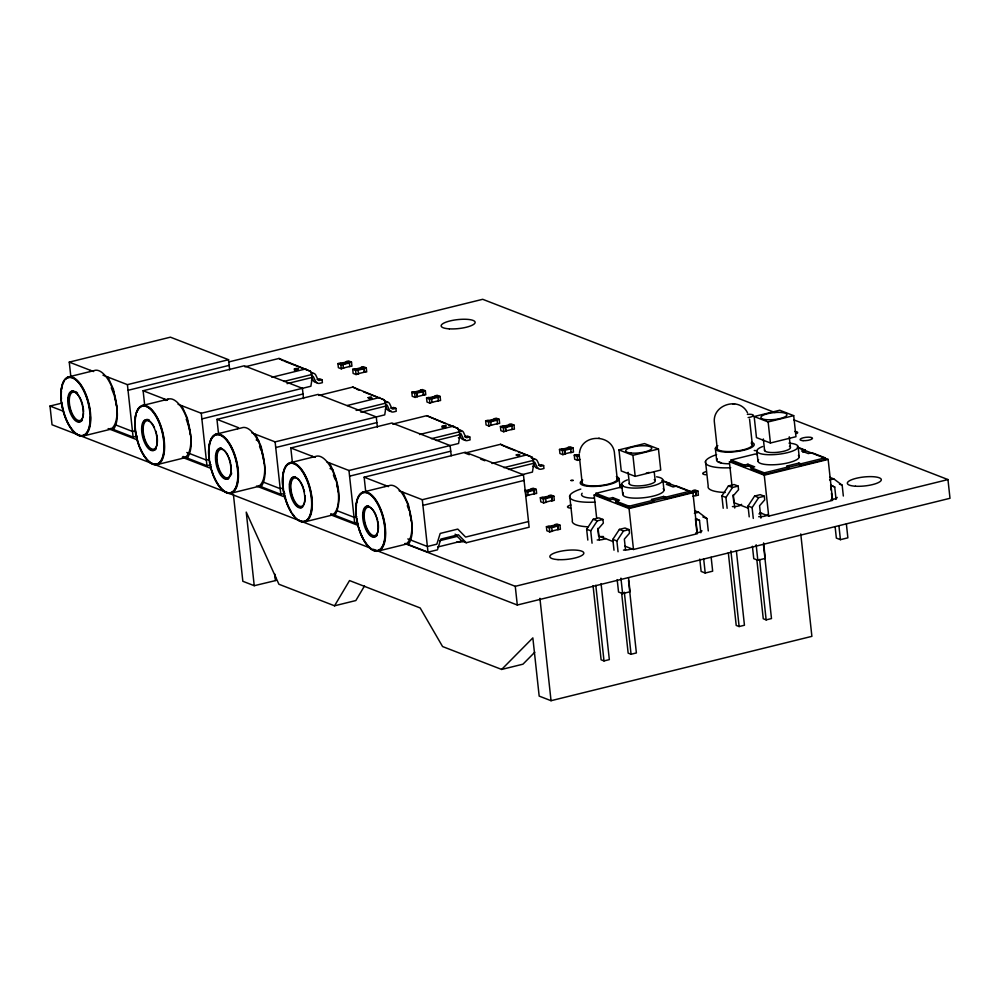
<?xml version="1.0" encoding="UTF-8"?>
<svg xmlns="http://www.w3.org/2000/svg" width="1000" height="1000" viewBox="0 0 1000 1000"><rect width="100%" height="100%" fill="white"/><g stroke="black" fill="none" stroke-linecap="round" stroke-linejoin="round"><path stroke-width="1.5" d="M356.3 369.5L357.612 369.15L356.763 369.25M244.938 366.85L279 358.45L310.487 371.3L312.262 377.425L310.875 386.25L301.988 388.438M318.788 395.462L352.85 387.062L384.338 399.925L386.112 406.037L384.725 414.862L275.113 441.887L251.912 432.887M392.638 424.075L426.712 415.675L458.188 428.537L459.963 434.65L458.575 443.475L348.963 470.5L326.987 461.975M469.263 454.7L465.012 453.062L500.562 444.288L532.038 457.15L533.825 463.263L532.425 472.088L522.062 474.65M579.487 452.987C581.538 432.863 613.787 433.85 614.538 454.1L617.275 479.25M275.1 574.45L275.763 580.538L254.237 585.7L246.238 512.112L278.913 584.25L334.538 605.8L349.538 580.575L420.175 607.95L442.575 646.55L501.65 669.438L522.95 664.188L534.775 652.225M364.513 585.95L355.838 600.55L334.538 605.8M587.825 540.075L586.65 529.237L593.225 519.275L598.862 517.875L602.938 519.45L603.325 523.088L598.175 528.975L599.35 539.812M592.062 543.2L590.725 530.812L597.288 520.85L602.938 519.45M614 550.212L612.825 539.375L619.388 529.412L625.037 528.013L629.1 529.6L629.5 533.225L624.35 539.113L625.525 549.95M618.062 551.788L616.888 540.95L623.462 530.988L629.1 529.6M723.213 508.263L721.875 495.887L728.438 485.913L734.087 484.525L738.15 486.1L738.55 489.725L733.4 495.625L734.737 508.013M727.125 508.3L725.938 497.463L732.513 487.488L738.15 486.1M749.212 516.862L748.037 506.025L754.613 496.05L760.25 494.663L764.325 496.238L764.712 499.862L759.562 505.763L760.913 518.15M753.288 518.438L752.113 507.6L758.675 497.625L764.325 496.238M434.15 397.625L432.863 397.8L434.175 397.55M89.85 371.45L90.738 370.45M113.513 429.513C119.7 419.688 117.175 406.838 114.4 396.213M163.7 400.062L164.587 399.062M187.362 458.125C194.262 446.425 190.675 431.3 186.238 419.25M237.55 428.675L238.438 427.675L216.962 419.35L218.575 434.15M261.212 486.737C267.625 476.488 264.7 463.162 261.775 452.163M311.4 457.287L312.3 456.287M335.062 515.35C343.088 499.075 337.537 478.363 329.425 462.925M384.738 486.512L385.625 485.513M408.4 544.575C414.375 535.163 412.212 522.812 409.625 512.562M501.65 669.438L532.85 637.9L539.175 696.1L551.038 700.7L811.888 636.35L800.763 533.938M344.762 362.912C343.275 364.288 347.475 362.8 344.475 363.55M359.538 368.625C360.288 369.988 359.825 368.413 358.212 368.9M418.625 391.525C419.325 392.95 419.038 391.225 417.4 391.838M492.475 420.138C493.05 421.65 493.113 419.688 491.312 420.462M507.238 425.863C505.625 427.175 509.95 425.725 507.062 426.512M529.462 490.8C528.7 489.338 529.188 491.163 530.55 490.475M547.163 497.025C547.7 498.475 547.712 496.725 546.087 497.312M578.7 455.475L577.863 455.3L578.65 455.425M294.387 370.225C306.175 367.212 288.337 368.787 296.275 369.588M442.088 427.45C453.875 424.438 436.037 426.012 443.975 426.812M445.988 427.525L444.2 426.838M362.575 368.5L360.938 368.288M421.65 391.4L420.012 391.175M436.425 397.125L434.787 396.9M495.55 419.988L493.862 419.787M569.362 448.625L567.725 448.4M548.562 496.675L550.237 496.887M341.95 363.587L342.837 363.438L341.987 363.525M504.425 426.538L506.087 426.763L504.462 426.475M532.375 490.087L531.425 490.262L532.238 490.188M556.125 525.9L555.188 526.062L556 525.988M432.3 397.562L433.387 397.238L432.238 397.575M506.15 426.175L507.413 425.838L507.05 426.45M692.425 492.25L691.15 492.638L691.462 491.975M550.725 526.525L551.825 526.95M345.6 362.65L346.712 362.375M508.075 425.6L509.275 425.312M567.087 448.512L568.413 448.212L567.1 448.525M527.375 491.325L528.688 491.037M547.925 496.788L549.113 496.488M356.725 369.312L358.387 369.538L356.613 369.55M361.575 368.088L360.45 368.4M420.712 391L419.525 391.3M430.575 397.925L431.463 397.775L430.613 397.863M494.5 419.637L493.375 419.913M563.4 449.4L564.388 449.275L563.55 449.363M526.5 490.95L528.062 491.15M368.812 398.525L372.388 398.45M70.862 376.925L69.262 362.125L170.413 337.175L228.562 359.7L229.675 369.938M67.825 377.088L94.113 370.6A30.5 13.35 76.1 0 1 114.663 395.112A30.5 13.35 76.1 0 1 110.162 429.363L83.875 435.85M102.987 375.188L127.413 384.65L228.562 359.7M370.45 548.125L52.038 424.762L50 406.05L62.1 403.062M228.525 362L482.7 299.3L774.95 412.537M128.025 390.312L229.175 365.363M144.725 405.538L143.112 390.737L244.262 365.788L302.413 388.312L303.525 398.55M141.675 405.7L167.963 399.212M271.863 377.287L305.925 368.875M343.925 367.875L341.287 368.812L338.387 367.688L337.938 363.587L340.062 363.062L342.975 364.2L343.387 368.013L349.775 366.438L349.363 362.625L346.45 361.488L348.587 360.962L351.488 362.088L351.938 366.188L349.237 366.562M337.938 363.587L340.85 364.725L342.975 364.2M349.363 362.625L351.488 362.088M283.775 381.45L311.95 374.5M287.05 383.638L312.262 377.425M352.713 369.312L354.837 368.787L357.75 369.913L358.725 373.875L356.062 374.538L353.15 373.413L352.713 369.312L355.613 370.438L357.75 369.913M317.113 379.487L319.75 378.837L322.075 379.738L322.388 382.663L319.688 383.325A4.662 4 -68.8 0 1 315.538 381.3L313.5 376.912A1.625 1.388 -68.8 0 0 312.05 376.2M366.262 367.812L363.35 366.688L361.225 367.212L364.137 368.338L366.262 367.812L366.712 371.912L363.938 372.25M364.087 368.7L357.7 370.275L354.963 369.212L361.35 367.638L364.087 368.7L364.55 372.15L364.137 368.338M322.075 379.738L319.225 380.425A1.6 1.375 -68.8 0 1 318.012 379.825L315.7 374.938A4.675 4.013 -68.8 0 0 312.15 373.188L311.8 373.263M358.075 373.7L364.012 372.287M178.062 404.275L201.262 413.263L302.413 388.312M135.2 430.775L132.5 431.438L115.8 424.975M201.875 418.925L303.025 393.975M110.662 428.4L133.112 437.1L137.162 436.1M216.962 419.35L318.113 394.4L376.262 416.925L377.375 427.163M215.525 434.312L241.812 427.825A30.5 13.35 76.1 0 1 262.362 452.337A30.5 13.35 76.1 0 1 257.863 486.587L231.575 493.075M347.188 405.538L379.775 397.488M417.688 396.463L415.138 397.425L412.238 396.3L411.788 392.212L413.913 391.688L416.825 392.812L417.238 396.625L423.625 395.05L423.212 391.238L420.312 390.1L422.438 389.575L425.337 390.712L425.788 394.8L423.013 395.15M411.788 392.212L414.7 393.338L416.825 392.812M423.212 391.238L425.337 390.712M423.175 391.587L420.438 390.525L414.05 392.1L416.788 393.162L423.175 391.587L423.625 395.05M356.138 410.425L385.8 403.113M360.9 412.25L386.112 406.037M432.537 402.212L429.913 403.15L427 402.025L426.562 397.925L428.688 397.4L431.6 398.537L432.013 402.35L438.4 400.763L437.987 396.95L435.075 395.825L437.2 395.3L440.112 396.425L440.562 400.525L437.863 400.9M157.725 464.462L184.013 457.975M428.812 397.825L435.2 396.25L437.95 397.312L431.562 398.888M426.562 397.925L429.462 399.062L431.6 398.537M437.987 396.95L440.112 396.425M385.9 404.812A1.625 1.388 -68.8 0 1 387.35 405.525L389.387 409.913A4.662 4 -68.8 0 0 393.537 411.938L396.238 411.275L395.925 408.35L393.075 409.038A1.6 1.375 -68.8 0 1 391.863 408.45L389.55 403.55A4.675 4.013 -68.8 0 0 386 401.812L385.65 401.875M209.05 459.387L206.35 460.05L186.788 452.475M275.725 447.537L376.875 422.587M183.088 456.463L206.962 465.712L211.012 464.712M292.425 462.762L290.812 447.962L391.962 423.013L450.112 445.538L451.225 455.775M289.375 462.925L315.663 456.438A30.5 13.35 76.1 0 1 336.225 480.95A30.5 13.35 76.1 0 1 331.712 515.2L305.425 521.688M419.562 434.513L453.638 426.1M491.538 425.075L488.988 426.037L486.087 424.913L485.637 420.825L487.775 420.3L490.675 421.425L491.087 425.238L497.475 423.663L497.062 419.85L494.162 418.725L496.287 418.2L499.2 419.325L499.637 423.413L496.95 423.787M487.9 420.712L494.288 419.137L497.025 420.2L490.637 421.775M485.637 420.825L488.55 421.95L490.675 421.425M497.062 419.85L499.2 419.325M431.475 438.675L459.65 431.725M436.238 440.5L459.963 434.65M506.312 430.8L503.762 431.763L500.85 430.637L500.412 426.55L502.537 426.012L505.45 427.15L505.863 430.962L505.412 427.5L511.8 425.925L509.062 424.862L502.675 426.438M500.412 426.55L503.312 427.675L505.45 427.15M513.962 425.05L511.062 423.913L508.925 424.438L511.838 425.575L513.962 425.05L514.412 429.137L511.637 429.487M459.75 433.425A1.625 1.388 -68.8 0 1 461.2 434.137L463.237 438.525A4.662 4 -68.8 0 0 467.388 440.55L470.1 439.888L469.775 436.962L466.925 437.65A1.6 1.375 -68.8 0 1 465.712 437.062L463.413 432.163A4.675 4.013 -68.8 0 0 459.862 430.425L459.5 430.487M505.775 430.925L512.25 429.387L511.838 425.575M282.9 488L280.2 488.675L263.5 482.2M349.588 476.163L450.725 451.2M258.363 485.637L280.812 494.325L284.862 493.325M365.75 491.987L364.15 477.188L465.3 452.238L523.45 474.762L529.138 527.212L466.225 542.737L461.863 541.05L455.125 534.163M362.713 492.15L389 485.662A30.5 13.35 76.1 0 1 409.55 510.175A30.5 13.35 76.1 0 1 405.05 544.425L378.762 550.913M491.938 463.488L527.487 454.725M559.487 449.438L561.625 448.913L564.525 450.037L565.513 454L562.85 454.65L559.938 453.525L559.487 449.438L562.4 450.562L564.525 450.037M561.75 449.325L568.138 447.75L570.875 448.812L564.487 450.387L564.95 453.85M570.913 448.462L573.05 447.938L573.488 452.025L570.825 452.688L570.913 448.462L568.013 447.337L570.138 446.812L573.05 447.938M503.837 467.65L533.5 460.337M564.862 453.812L571.337 452.275M508.612 469.475L533.825 463.263M580.163 459.412L577.612 460.375L574.712 459.25L574.263 455.163L576.388 454.637L579.3 455.763L582.1 482.587M576.525 455.05L579.075 454.425M574.263 455.163L577.175 456.287L579.3 455.763M533.6 462.038A1.625 1.388 -68.8 0 1 535.05 462.75L537.087 467.137A4.662 4 -68.8 0 0 541.237 469.162L543.95 468.5L543.625 465.575L540.775 466.262A1.6 1.375 -68.8 0 1 539.562 465.675L537.263 460.775A4.675 4.013 -68.8 0 0 533.713 459.038L533.362 459.1M618.962 449.9L644.513 443.6L658.462 449L660.75 470.062L635.2 476.362L621.25 470.95L618.962 449.9L632.913 455.312L658.462 449M754.175 416.538L779.725 410.238L793.688 415.65L795.975 436.7L770.425 443L756.462 437.6L754.175 416.538L768.138 421.95L793.688 415.65M399.087 490.725L422.3 499.712L523.45 474.762M356.75 516.613L354.05 517.288L337.35 510.812M422.912 505.375L524.062 480.425M330.8 513.7L354.663 522.95L357.362 522.275M524.913 490.75L531.3 489.175L534.038 490.238L534.487 493.7L534.075 489.888L531.175 488.762L533.3 488.237L536.213 489.363L536.65 493.462L533.875 493.8M534.487 493.7L528.1 495.275L527.688 491.463L525.562 491.987L526 496.087L528.638 495.15M534.075 489.888L536.213 489.363M527.65 491.812L534.038 490.238M540.325 497.713L542.463 497.188L545.363 498.312L546.35 502.275L543.688 502.938L540.775 501.812L540.325 497.713L543.237 498.837L545.363 498.312M551.75 496.737L553.888 496.213L554.325 500.312L551.663 500.962L551.75 496.737L548.85 495.613L550.975 495.087L553.888 496.213M551.712 497.088L545.325 498.663L542.587 497.612L548.975 496.025L551.712 497.088L552.175 500.55M552.087 500.525L545.788 502.125M618.275 501.287L612.9 499.212L609.312 500.1L596.05 494.963L595.875 493.338L620.15 487.35L622.112 488.1M752.15 467.413L748.125 465.85L744.525 466.737L731.263 461.6L731.087 459.975L755.362 453.988L757.325 454.75M596.625 517.762L594.15 495.025L597.125 494.288M595.875 493.338L609.125 498.475L612.725 497.587L619.438 500.188L615.837 501.075L616.013 502.7L629.275 507.837L653.55 501.85L653.375 500.213L651.413 499.462L663.7 496.425L665.662 497.188L689.938 491.2L690.113 492.825L665.837 498.812L663.875 498.05L652.95 500.75M670.15 485.087L669.963 483.462L666.363 484.35L673.075 486.95L676.675 486.062L689.938 491.2M731.087 459.975L744.35 465.112L747.95 464.225L754.663 466.825L751.062 467.713L751.237 469.338L764.5 474.475L788.775 468.488L788.587 466.863L786.625 466.1L798.913 463.075L800.875 463.825L825.15 457.837L825.337 459.462L801.05 465.462L799.087 464.7L788.175 467.388M802.962 452.325L805.362 451.725L805.188 450.1L801.587 450.988L808.3 453.587L811.9 452.7L825.15 457.837M439.513 540.75L457.275 536.362M528.525 521.55L465.613 537.075L457.788 529.087L440.2 533.438L436.838 544.175L427.375 546.5L407.825 538.925M437.638 547.025L461.863 541.05M405.55 543.475L428 552.163L437.463 549.837L440.812 539.1L458.4 534.75L466.225 542.737M615.837 501.075L629.1 506.213L653.375 500.213M751.062 467.713L764.312 472.85L788.587 466.863M546.413 526.675L548.55 526.15L551.45 527.275L552.425 531.237L549.763 531.888L546.862 530.763L546.413 526.675L549.325 527.8L552.45 526.838L551.275 527.137M689.212 491.887L693.037 490.95L695.788 492.013L696.237 495.475L695.825 491.662L692.925 490.525L695.05 490L697.962 491.125L698.4 495.225L695.625 495.562M692.312 492.3L690.288 492.238L691.388 491.912M559.975 525.175L557.062 524.05L554.938 524.575L557.837 525.7L559.975 525.175L560.413 529.263L557.638 529.612M695.825 491.662L697.962 491.125M557.8 526.05L551.413 527.625L548.663 526.562L555.05 524.987L557.8 526.05L558.25 529.513L557.837 525.7M594.15 495.025L629.05 508.537L695.788 492.013M732.013 485.925L729.375 461.662L764.262 475.188L828.15 459.425L832.6 500.363L768.713 516.125L759.987 512.737M558.162 529.475L551.862 531.087M692.962 496.225L696.15 495.438M694.375 513.3L698.612 512.25L706.938 518.55L708.288 530.925M829.587 479.938L833.825 478.9L842.163 485.188L843.337 496.025M624.775 546.1L633.488 549.475L697.375 533.713L692.925 492.775L662.4 480.95M404.762 543.5L515.262 586.312L947.962 479.575L950 498.288L517.3 605.025L373.363 549.263M699.788 559.062L701.137 571.438L705.212 573.025L712.663 571.175L711.15 557.25M835.175 527.25L836.35 538.088L840.425 539.663L847.875 537.825L846.363 523.888M617.188 579.625L618.538 592.013L622.612 593.587L630.062 591.75L628.55 577.825M752.412 546.275L753.763 558.663L757.825 560.237L765.275 558.4L763.6 542.913M728.325 552.812L736.213 625.425L739.125 626.55L744.45 625.237L736.363 550.8M756.862 559.825L763.263 618.75L766.162 619.888L771.488 618.562L763.438 544.412M593.05 585.65L601.112 659.8L604.012 660.925L609.338 659.613L601.087 583.625M621.587 592.65L628.15 653.125L631.062 654.25L636.388 652.938L628.5 580.337M390.75 408.137L393.6 407.45L395.925 408.35M464.6 436.75L467.45 436.062L469.775 436.962M538.45 465.363L541.3 464.675L543.625 465.575M517.5 455.513C524.888 453.738 511.438 454.663 517.825 455.438M343.612 363.237L344.938 362.887L344.575 363.5M510.312 425.7L508.638 425.513M296.5 369.6L297.562 369.575M518.05 455.45L519.562 455.475M747.513 412.812C739.463 396.087 711.612 404.613 714.475 423.062L717.212 448.212M734.587 403.9L732.65 403.738M598.75 438.212L599.475 438.275M793.85 419.862L947.962 479.575M797.225 447.025L805.188 450.1M797.613 447.6L828.15 459.425M829.75 477.325L833.825 478.9M839.45 484.137L842.163 485.188M836.05 499.412L834.712 487.025L830.638 485.45L831.137 490.1M718.425 461.675L721.338 462.8M728.438 485.913L732.513 487.488M754.613 496.05L758.675 497.625M721.875 495.887L725.938 497.463M748.037 506.025L752.113 507.6M748.363 508.237L733.825 502.6L733 495.025M662.013 480.375L669.963 483.462M346.3 362.525L347.85 362.762L346.163 362.562M361.075 368.25L362.075 368.638M420.163 391.138L421.15 391.525M434.925 396.863L435.925 397.25M494.012 419.75L495 420.138M508.775 425.475L509.775 425.863M567.863 448.363L568.85 448.75M694.538 510.675L698.612 512.25M702.875 516.962L706.938 518.55M700.837 532.775L699.488 520.388L695.425 518.812L696.938 532.737M284.163 361.1L310.487 371.3M356.625 389.188L359.4 390.262M363.562 391.863L377.413 397.238M381.562 398.85L384.338 399.925M445.725 423.7L426.712 415.675M448.488 424.775L458.188 428.537M505.712 446.95L515.413 450.7M518.188 451.775L532.038 457.15M480.6 459.1L484.85 460.75M524.788 490.337L527.688 491.463M593.225 519.275L597.288 520.85M619.388 529.412L623.462 530.988M586.65 529.237L590.725 530.812M612.825 539.375L616.888 540.95M613.138 541.587L598.6 535.962L597.775 528.375M69.262 362.125L93.588 371.55M143.112 390.737L167.438 400.163M290.812 447.962L315.138 457.388M364.15 477.188L388.475 486.613M256.2 439.975L259.037 441.075M330.05 468.587L332.887 469.688M50 406.05L63.087 411.112M108.162 428.575L137.238 439.85M182.312 457.312L211.388 468.575M256.462 486.037L285.538 497.3M330.613 514.763L358.237 525.475M254.237 585.7L242.838 581.287L233.4 494.387M831.025 485.163L834.712 487.025M695.812 518.513L699.488 520.388M500.562 444.288L504.338 446.413M352.85 387.062L355.375 388.475M279 358.45L282.775 360.575M402.762 492.15L408.338 504.338L411.438 521.087M255.575 434.312L261.163 446.5L264.25 463.263M181.725 405.7L187.3 417.887L190.4 434.65M107.875 377.088L113.45 389.275L116.55 406.025M461.25 431.587L461.075 431.262A4.675 4.013 -68.8 0 0 457.95 429.487M533.75 464.05L534.763 466.238A4.662 4 -68.8 0 0 538.5 468.35M459.387 434.338L460.913 437.625A4.662 4 -68.8 0 0 465.062 439.65M385.538 405.725L387.062 409.012A4.662 4 -68.8 0 0 391.213 411.037M311.675 377.113L313.2 380.4A4.662 4 -68.8 0 0 316.938 382.5M407.275 505.7L408.95 509.988M333.387 475.037L335.062 479.338M259.538 446.425L261.212 450.725M111.275 387.762L114.062 394.925M336.625 484.625L337.625 488.475M749.55 419.125L752.375 444.875M838.913 525.725L840.425 539.663M831.475 493.188L832.15 499.387M800.875 463.825L801.05 465.462M798.112 446.662L799.2 456.737M798.913 463.075L799.087 464.7M789.262 436.812L790.375 447.038M768.138 421.95L770.425 443M763.337 438.95L764.613 450.65M764.312 472.85L764.5 474.475M764.262 475.188L768.713 516.125M756.875 451.025L757.962 461.1M759.6 559.4L766.162 619.888M747.95 464.225L748.125 465.85M756.15 544.75L757.825 560.237M744.35 465.112L744.525 466.737M730.9 550.85L739.125 626.55M715.387 448.575L716.65 460.275M705.512 461.362L708.188 486.025A31.1 8.213 -6.2 0 0 725.212 492.475M703.7 559.087L705.212 573.025M665.662 497.188L665.837 498.812M662.887 480.025L663.988 490.1M663.7 496.425L663.875 498.05M654.2 471.625L655.15 480.4M632.913 455.312L635.2 476.362M628.125 472.312L629.388 484M629.1 506.213L629.275 507.837M629.05 508.537L633.488 549.475M621.65 484.375L622.75 494.45M619.1 478.888L620.05 487.663M624.325 592.225L631.062 654.25M612.725 497.587L612.9 499.212M620.925 578.112L622.612 593.587M609.125 498.475L609.312 500.1M595.788 585.225L604.012 660.925M577.175 456.287L577.612 460.375M569.7 495.775L572.375 520.425A31.1 8.213 -6.2 0 0 587.962 526.825M562.4 450.562L562.85 454.65M549.325 527.8L549.763 531.888M543.237 498.837L543.688 502.938M539.913 598.288L551.038 700.7M503.312 427.675L503.762 431.763M515.262 586.312L517.3 605.025M488.55 421.95L488.988 426.037M429.462 399.062L429.913 403.15M416.788 393.162L417.163 396.587M414.7 393.338L415.138 397.425M422.3 499.712L428 552.163M355.613 370.438L356.062 374.538M340.85 364.725L341.287 368.812M348.963 470.5L354.663 522.95M275.113 441.887L280.812 494.325M274.862 574.312L275.538 580.45M201.262 413.263L206.962 465.712M127.413 384.65L133.112 437.1M338.088 490.525L338.1 491.875M570.662 508.1A6.713 1.775 -6.2 0 1 570.938 504.988M705.888 474.738A6.713 1.775 -6.2 0 1 706.162 471.625M462.812 541.613A4.275 1.125 -6.2 0 1 457.05 541.75M741.637 504.325A6.1 1.613 -6.2 0 1 732.412 506.6M767.913 514.438A6.1 1.613 -6.2 0 1 758.688 516.712M758.938 513.888A6.1 1.613 -6.2 0 1 761.988 513.375M837.175 497.388A6.1 1.613 -6.2 0 1 830.962 499.6M794.737 431.463A6.225 1.638 -6.2 0 1 796.8 433.525M747.362 414.375A6.225 1.638 -6.2 0 1 753.388 415.312A6.225 1.638 -6.2 0 1 748.125 417.575M605.525 538.575A6.1 1.613 -6.2 0 1 597.2 539.963M600.5 536.625A6.1 1.613 -6.2 0 1 603.513 536.55M631.8 548.688A6.1 1.613 -6.2 0 1 623.462 550.075M701.95 530.75A6.1 1.613 -6.2 0 1 695.75 532.95M594.888 502.125A31.1 8.213 -6.2 0 1 570.55 498.55A31.1 8.213 -6.2 0 1 580.8 489.075M620.037 485.075A31.1 8.213 -6.2 0 1 623.013 485.513M730.7 467.725A31.1 8.213 -6.2 0 1 706.363 464.137A31.1 8.213 -6.2 0 1 716.612 454.663M754.25 450.5A31.1 8.213 -6.2 0 1 757.387 450.875M663.188 488.75A20.738 5.475 -6.2 0 1 643.725 497.738A20.738 5.475 -6.2 0 1 623.35 492.962M649.075 472.413A13.088 3.45 -6.2 0 1 646.15 473.175M654.225 479.625A13.088 3.45 -6.2 0 1 644.15 485.45A13.088 3.45 -6.2 0 1 629.338 483.1M656.6 476.8A20.738 5.475 -6.2 0 1 657.113 484.525A20.738 5.475 -6.2 0 1 627.95 487.612A20.738 5.475 -6.2 0 1 627.438 479.875M533.862 466.3A4.662 4 -68.8 0 1 532.6 466.4M531.388 458.137A4.675 4.013 -68.8 0 1 534.688 459.525M460 437.688A4.662 4 -68.8 0 1 458.35 437.725M386.15 409.075A4.662 4 -68.8 0 1 385.312 409.188M384.525 400.887A4.675 4.013 -68.8 0 1 387.225 402.65M312.3 380.462A4.662 4 -68.8 0 1 311.462 380.575M310.663 372.275A4.675 4.013 -68.8 0 1 312.863 373.35M593.775 498.15A19.512 5.15 -6.2 0 1 582.137 493.25M616.362 476.587A19.512 5.15 -6.2 0 1 599.95 486.075A19.512 5.15 -6.2 0 1 582.737 480.1M616.775 478.088A17.688 4.662 -6.2 0 1 600.425 485.538A17.688 4.662 -6.2 0 1 582.3 481.95M728.888 463.775A19.512 5.15 -6.2 0 1 717.25 458.875M751.462 442.212A19.512 5.15 -6.2 0 1 735.062 451.7A19.512 5.15 -6.2 0 1 717.85 445.725M751.2 443.2A17.688 4.662 -6.2 0 1 736.675 451.025A17.688 4.662 -6.2 0 1 717.412 447.575M798.413 455.4A20.738 5.475 -6.2 0 1 778.938 464.387A20.738 5.475 -6.2 0 1 758.575 459.613M789.438 446.262A13.088 3.45 -6.2 0 1 779.375 452.088A13.088 3.45 -6.2 0 1 764.562 449.75M789.013 443.125A20.738 5.475 -6.2 0 1 793.888 450.525A20.738 5.475 -6.2 0 1 764.05 454.375A20.738 5.475 -6.2 0 1 762.65 446.525M377.812 521.15A14.638 6.412 76.1 0 1 371.4 534.6A14.638 6.412 76.1 0 1 364.7 511.15A14.638 6.412 76.1 0 1 376.425 516.287M376.838 517.463A14.638 6.412 76.1 0 1 377.537 519.913M377.3 535.112A15.862 6.95 76.1 0 1 365.025 524.775A15.862 6.95 76.1 0 1 368.537 505.913M383.7 544.025A29.887 13.088 76.1 0 1 364.062 540.125M363.4 538.925A29.887 13.088 76.1 0 1 358.9 527.875M358.475 526.388A29.887 13.088 76.1 0 1 356.85 518.775M356.325 514.25A29.887 13.088 76.1 0 1 356.475 504.613M356.712 503.1A29.887 13.088 76.1 0 1 357.35 500.288M357.762 499.038A29.887 13.088 76.1 0 1 359.113 496.138M359.925 494.988A29.887 13.088 76.1 0 1 374.55 498.663A29.887 13.088 76.1 0 1 385.012 527.3M385.3 531.712A29.887 13.088 76.1 0 1 385.288 534.513M384.988 538.45A29.887 13.088 76.1 0 1 384.113 542.762M305.012 495.637A14.638 6.412 76.1 0 1 296.625 504.012A14.638 6.412 76.1 0 1 291.837 480.6A14.638 6.412 76.1 0 1 303.5 488.237M303.875 489.45A14.638 6.412 76.1 0 1 304.488 491.938M302.5 507.275A15.862 6.95 76.1 0 1 291.163 493.55A15.862 6.95 76.1 0 1 295.212 476.7M311.962 505.288A29.887 13.088 76.1 0 1 298.113 519.65M294.325 516.087A29.887 13.088 76.1 0 1 292.85 514.188M290.738 510.9A29.887 13.088 76.1 0 1 283.762 491.062M283.512 489.55A29.887 13.088 76.1 0 1 294.425 463.7A29.887 13.088 76.1 0 1 311.913 501.05M230.863 464.562A14.638 6.412 76.1 0 1 224.225 476.775A14.638 6.412 76.1 0 1 217.3 454.225A14.638 6.412 76.1 0 1 228.3 456.2M228.787 457.3A14.638 6.412 76.1 0 1 230.625 463.325M228.65 478.663A15.862 6.95 76.1 0 1 217.3 464.938A15.862 6.95 76.1 0 1 221.363 448.088M231.612 472.95A15.862 6.95 76.1 0 1 231.175 474.95M237.8 480.613A29.887 13.088 76.1 0 1 213.75 475.825M213.2 474.438A29.887 13.088 76.1 0 1 211.725 470.037M211.287 468.55A29.887 13.088 76.1 0 1 209.662 460.938M209.45 459.425A29.887 13.088 76.1 0 1 220.562 435.087A29.887 13.088 76.1 0 1 237.963 470.962M209.363 460.788A30.5 13.35 76.1 0 1 226.525 439.225A30.5 13.35 76.1 0 1 234.825 490.45A30.5 13.35 76.1 0 1 209.575 462.075M156.775 434.712A14.638 6.412 76.1 0 1 150.775 448.45A14.638 6.412 76.1 0 1 143.387 425.938A14.638 6.412 76.1 0 1 154.438 427.587M155.8 431.012A14.638 6.412 76.1 0 1 156.5 433.462M156.263 448.663A15.862 6.95 76.1 0 1 143.45 436.325A15.862 6.95 76.1 0 1 149.475 420.163M163.95 452A29.887 13.088 76.1 0 1 139.9 447.212M139.35 445.812A29.887 13.088 76.1 0 1 136.325 413.837M136.725 412.587A29.887 13.088 76.1 0 1 151.65 410.037A29.887 13.088 76.1 0 1 163.975 440.85M164.262 445.262A29.887 13.088 76.1 0 1 164.262 448.062M165.9 400.513A30.5 13.35 76.1 0 1 187.362 419.938A30.5 13.35 76.1 0 1 185.075 457.438M83.513 413.275A14.638 6.412 76.1 0 1 73.487 416A14.638 6.412 76.1 0 1 71.15 393.3A14.638 6.412 76.1 0 1 82.65 404.85M82.925 406.087A14.638 6.412 76.1 0 1 83.55 412.163M82.413 420.05A15.862 6.95 76.1 0 1 70.138 409.712A15.862 6.95 76.1 0 1 73.65 390.85M75.625 391.55A15.862 6.95 76.1 0 1 77.638 393.25M89.875 424.9A29.887 13.088 76.1 0 1 76.087 433.462A29.887 13.088 76.1 0 1 61.962 403.7M61.438 399.188A29.887 13.088 76.1 0 1 61.45 390.812M61.588 389.55A29.887 13.088 76.1 0 1 62.462 385.225M62.875 383.975A29.887 13.088 76.1 0 1 64.225 381.075M65.938 378.975A29.887 13.088 76.1 0 1 89.725 409.225M90.412 416.65A29.887 13.088 76.1 0 1 90.237 422.125M415.387 392.35L416.688 392.05L415.425 392.312M489.25 420.962L491.325 421.037L489.275 420.925M543.938 497.85L546.013 497.925L543.975 497.812M694.438 491.7L692.35 491.662L694.438 491.737M565.812 449.25L567.25 449.075L565 449.025L566.312 448.75L565.812 449.25M553.75 526.05L553.225 526.6L554.538 526.337L552.325 526.3L553.75 526.05M430.325 398.062L432.238 398.15L430.375 398.137M489.412 420.95L490.538 420.662L489.438 420.913M544.1 497.837L545.225 497.55L544.125 497.812M578.025 455.288L579.163 454.988L577.9 455.262M342.375 363.913L343.625 363.812L342.413 363.888M531.875 489.738L530.612 489.925L531.9 489.65M555.638 525.55L554.375 525.725L555.662 525.45M368.113 397.675C371.875 399.775 373.55 395.262 368.113 397.675M417.337 392.413L416.225 392.6L417.425 392.4M565.037 449.637L563.925 449.825L565.062 449.625M570.938 480.475L573.188 480.425L570.938 480.475M434.225 396.987L435.475 396.725L434.225 396.987M346.587 361.912L340.2 363.488L342.938 364.55L349.325 362.975L346.587 361.912M449.312 328.85A17.075 4.5 -6.2 0 0 475.138 322.488A17.075 4.5 -6.2 0 0 450.012 320.938A17.075 4.5 -6.2 0 0 449.312 328.85M855.5 486.225A17.075 4.5 -6.2 0 0 881.312 479.862A17.075 4.5 -6.2 0 0 856.2 478.312A17.075 4.5 -6.2 0 0 855.5 486.225M558.025 559.612A17.075 4.5 -6.2 0 0 583.837 553.25A17.075 4.5 -6.2 0 0 558.713 551.7A17.075 4.5 -6.2 0 0 558.025 559.612M803.075 440.662A6.225 1.638 -6.2 0 0 812.475 438.338A6.225 1.638 -6.2 0 0 803.325 437.775A6.225 1.638 -6.2 0 0 803.075 440.662M630.938 453.025A13.088 3.45 -6.2 0 0 651.637 448.55A13.088 3.45 -6.2 0 0 633.562 446.788A13.088 3.45 -6.2 0 0 630.938 453.025M766.15 419.663A13.088 3.45 -6.2 0 0 786.862 415.188A13.088 3.45 -6.2 0 0 768.775 413.425A13.088 3.45 -6.2 0 0 766.15 419.663M362.762 513.325A15.862 6.95 76.1 0 0 373.162 537.087A15.862 6.95 76.1 0 0 375.288 514.425A15.862 6.95 76.1 0 0 362.762 513.325M356.15 504.688A29.887 13.088 76.1 0 0 374.862 550.662A29.887 13.088 76.1 0 0 380.2 509.475A29.887 13.088 76.1 0 0 356.15 504.688M356.2 504.2A30.5 13.35 76.1 0 0 375.238 551.163A30.5 13.35 76.1 0 0 380.763 509.225A30.5 13.35 76.1 0 0 356.2 504.2M289.438 484.1A15.862 6.95 76.1 0 0 299.825 507.863A15.862 6.95 76.1 0 0 301.95 485.2A15.862 6.95 76.1 0 0 289.438 484.1M282.812 475.475A29.887 13.088 76.1 0 0 301.525 521.438A29.887 13.088 76.1 0 0 306.863 480.25A29.887 13.088 76.1 0 0 282.812 475.475M282.863 474.975A30.5 13.35 76.1 0 0 301.913 521.95A30.5 13.35 76.1 0 0 307.425 480A30.5 13.35 76.1 0 0 282.863 474.975M215.575 455.487A15.862 6.95 76.1 0 0 225.975 479.25A15.862 6.95 76.1 0 0 228.1 456.587A15.862 6.95 76.1 0 0 215.575 455.487M208.962 446.863A29.887 13.088 76.1 0 0 227.675 492.825A29.887 13.088 76.1 0 0 233.012 451.637A29.887 13.088 76.1 0 0 208.962 446.863M141.725 426.875A15.862 6.95 76.1 0 0 152.125 450.637A15.862 6.95 76.1 0 0 154.25 427.975A15.862 6.95 76.1 0 0 141.725 426.875M135.113 418.25A29.887 13.088 76.1 0 0 153.825 464.212A29.887 13.088 76.1 0 0 159.162 423.025A29.887 13.088 76.1 0 0 135.113 418.25M135.162 417.75A30.5 13.35 76.1 0 0 154.213 464.712A30.5 13.35 76.1 0 0 159.725 422.775A30.5 13.35 76.1 0 0 135.162 417.75M67.875 398.263A15.862 6.95 76.1 0 0 78.275 422.025A15.862 6.95 76.1 0 0 80.4 399.363A15.862 6.95 76.1 0 0 67.875 398.263M61.262 389.625A29.887 13.088 76.1 0 0 79.975 435.6A29.887 13.088 76.1 0 0 85.312 394.412A29.887 13.088 76.1 0 0 61.262 389.625M61.312 389.137A30.5 13.35 76.1 0 0 80.35 436.1A30.5 13.35 76.1 0 0 85.875 394.162A30.5 13.35 76.1 0 0 61.312 389.137"/></g></svg>
